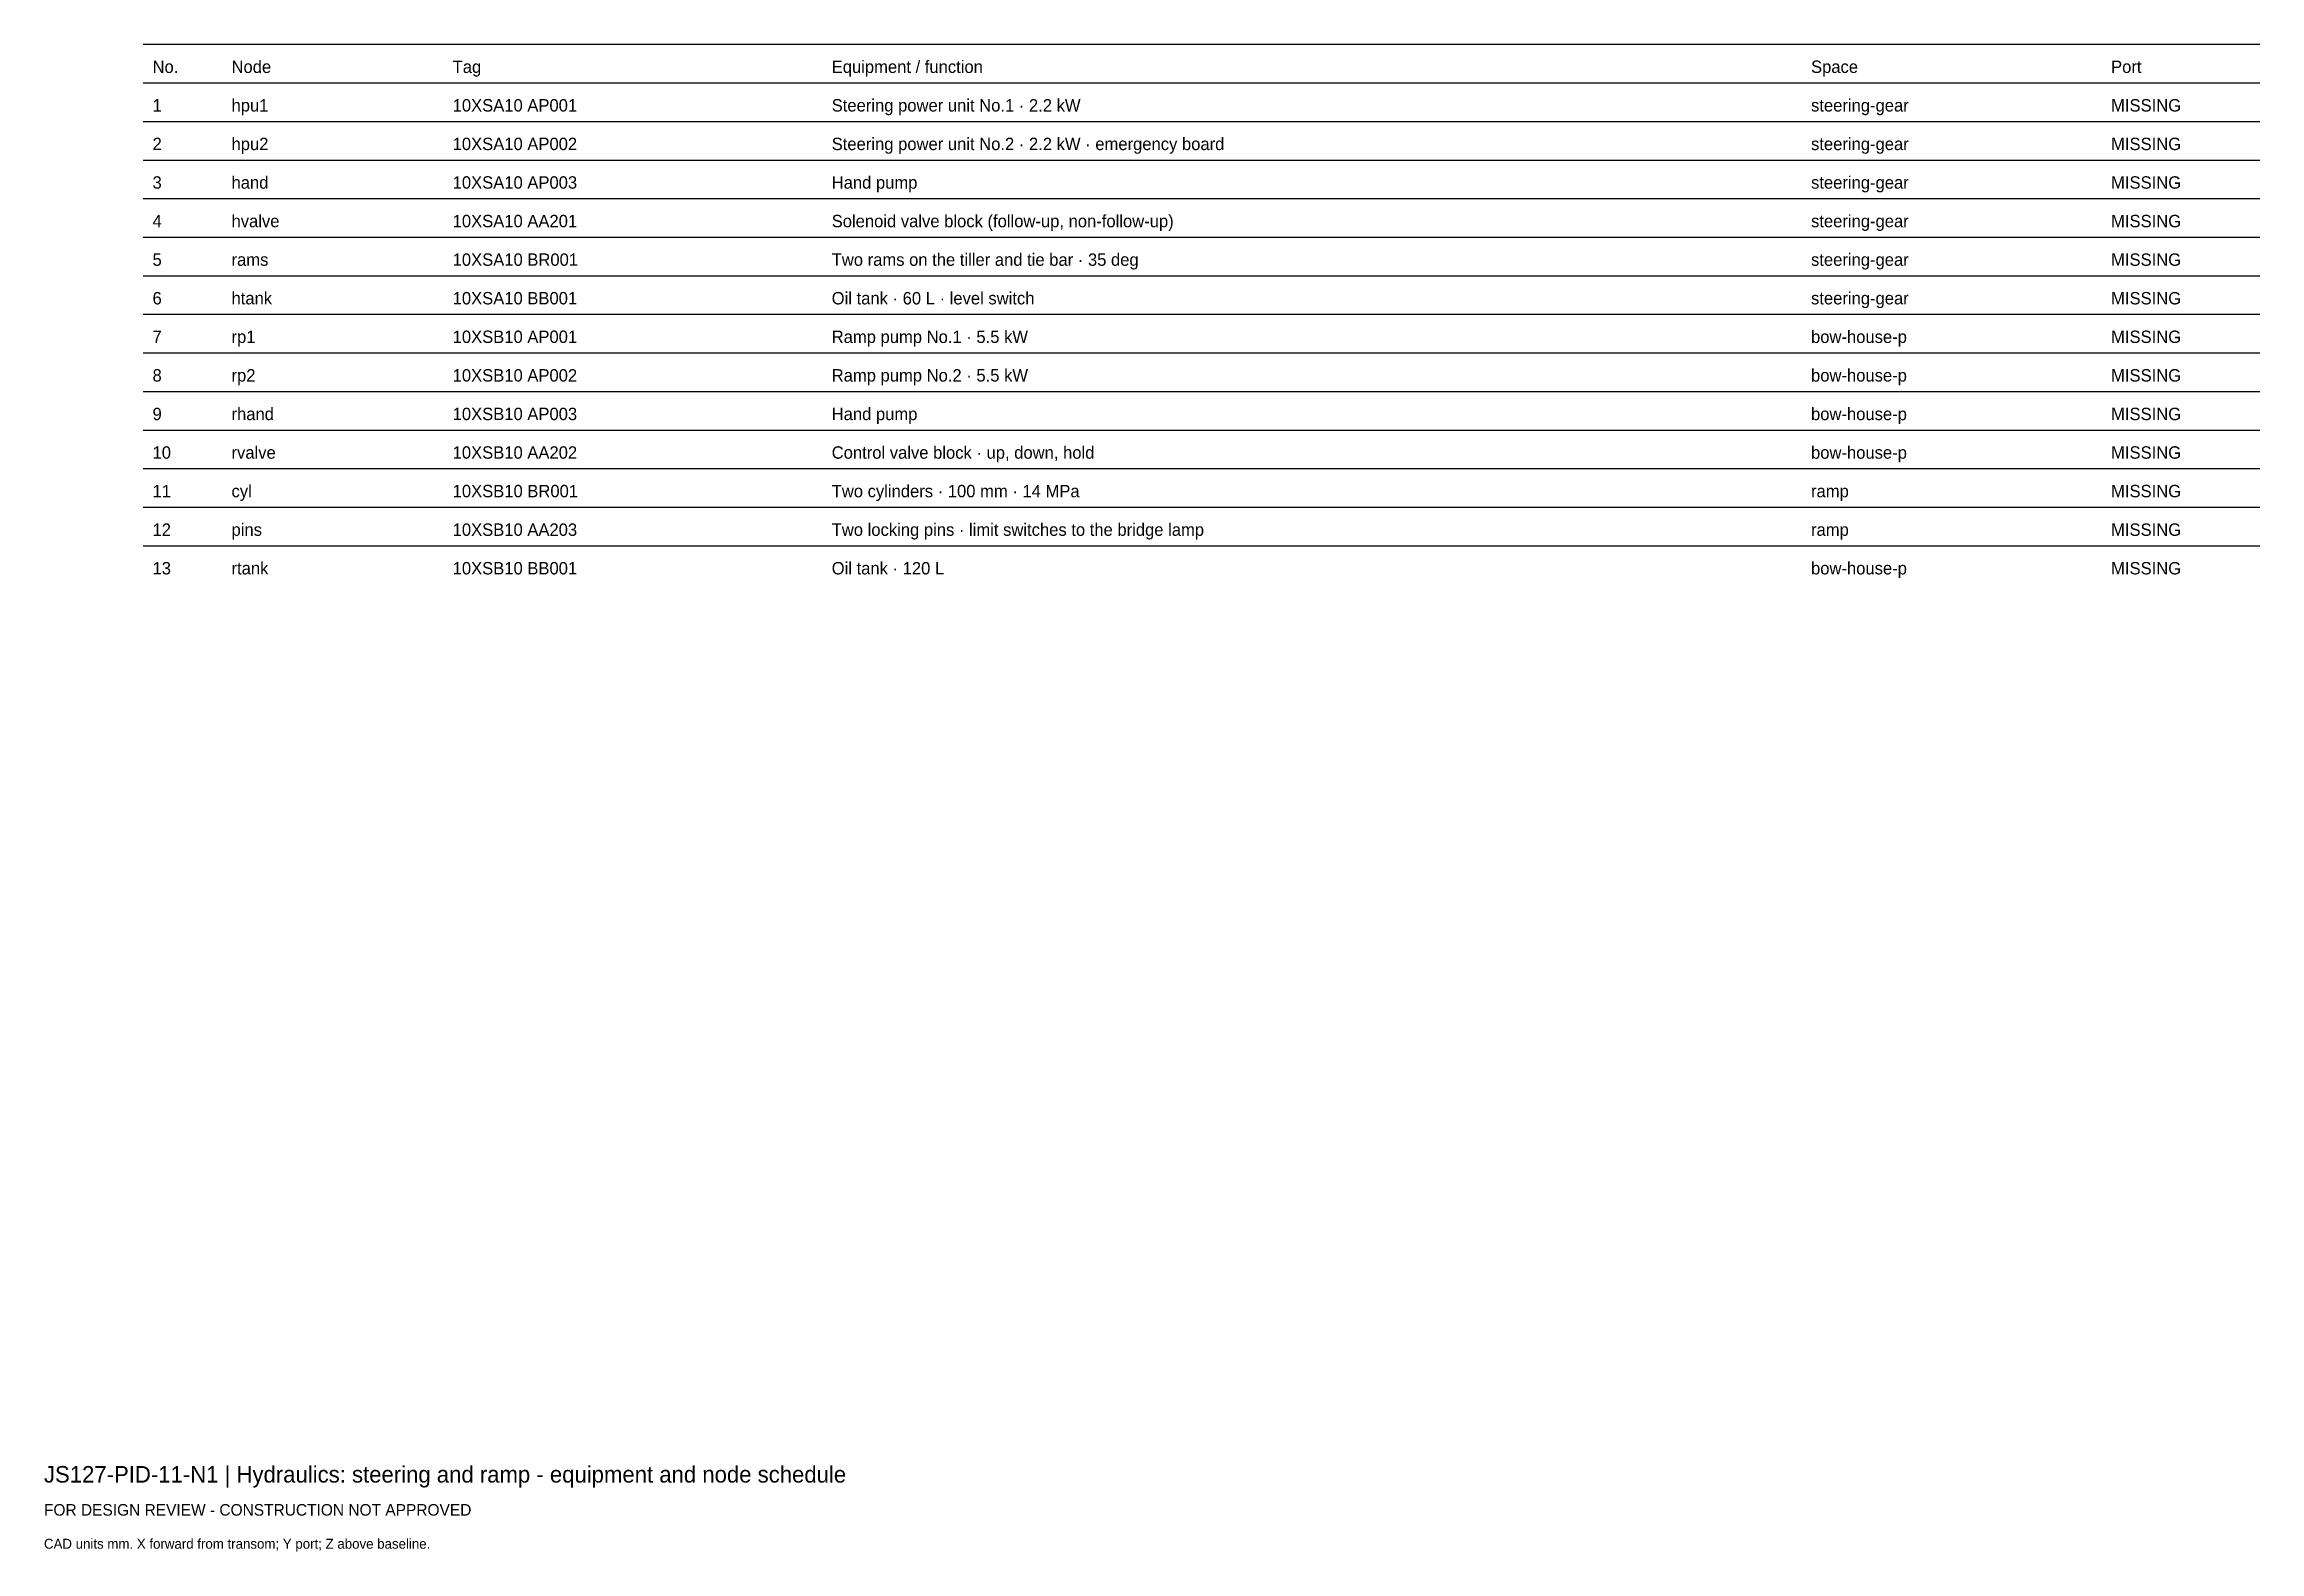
# Model space of a CAD drawing. Header units: millimetres. Extents: x 0 to 402, y -25 to 249.
import ezdxf

# ---------------------------------------------------------------- set-up
doc = ezdxf.new("R2010")
doc.units = ezdxf.units.MM
doc.layers.add('ANNOTATION', color=7, linetype='Continuous')
doc.layers.add('GEOMETRY', color=7, linetype='Continuous')

msp = doc.modelspace()

# ---------------------------------------------------------------- linework, layer by layer
at = {"layer": 'GEOMETRY'}
for p, q in [((18, 249), (402, 249)), ((18, 242), (402, 242)), ((18, 235), (402, 235)), ((18, 228), (402, 228)), ((18, 221), (402, 221)), ((18, 214), (402, 214)), ((18, 207), (402, 207)), ((18, 200), (402, 200)), ((18, 193), (402, 193)), ((18, 186), (402, 186)), ((18, 179), (402, 179)), ((18, 172), (402, 172)), ((18, 165), (402, 165)), ((18, 158), (402, 158))]:
    msp.add_line(p, q, dxfattribs=at)

# ---------------------------------------------------------------- texts
at = {"layer": 'ANNOTATION'}
for s, height, p in [('No.', 2.25, (19.7, 243.8)), ('Node', 2.25, (34.03, 243.8)), ('Tag', 2.25, (74.15, 243.8)), ('Equipment / function', 2.25, (142.92, 243.8)), ('Space', 2.25, (320.6, 243.8)), ('Port', 2.25, (375.04, 243.8)), ('1', 2.25, (19.7, 236.8)), ('hpu1', 2.25, (34.03, 236.8)), ('10XSA10 AP001', 2.25, (74.15, 236.8)), ('Steering power unit No.1 · 2.2 kW', 2.25, (142.92, 236.8)), ('steering-gear', 2.25, (320.6, 236.8)), ('MISSING', 2.25, (375.04, 236.8)), ('2', 2.25, (19.7, 229.8)), ('hpu2', 2.25, (34.03, 229.8)), ('10XSA10 AP002', 2.25, (74.15, 229.8)), ('Steering power unit No.2 · 2.2 kW · emergency board', 2.25, (142.92, 229.8)), ('steering-gear', 2.25, (320.6, 229.8)), ('MISSING', 2.25, (375.04, 229.8)), ('hand', 2.25, (34.03, 222.8)), ('Hand pump', 2.25, (142.92, 222.8)), ('steering-gear', 2.25, (320.6, 222.8)), ('3', 2.25, (19.7, 222.8)), ('10XSA10 AP003', 2.25, (74.15, 222.8)), ('MISSING', 2.25, (375.04, 222.8)), ('4', 2.25, (19.7, 215.8)), ('hvalve', 2.25, (34.03, 215.8)), ('10XSA10 AA201', 2.25, (74.15, 215.8)), ('Solenoid valve block (follow-up, non-follow-up)', 2.25, (142.92, 215.8)), ('steering-gear', 2.25, (320.6, 215.8)), ('MISSING', 2.25, (375.04, 215.8)), ('5', 2.25, (19.7, 208.8)), ('rams', 2.25, (34.03, 208.8)), ('10XSA10 BR001', 2.25, (74.15, 208.8)), ('Two rams on the tiller and tie bar · 35 deg ', 2.25, (142.92, 208.8)), ('steering-gear', 2.25, (320.6, 208.8)), ('MISSING', 2.25, (375.04, 208.8)), ('6', 2.25, (19.7, 201.8)), ('htank', 2.25, (34.03, 201.8)), ('10XSA10 BB001', 2.25, (74.15, 201.8)), ('Oil tank · 60 L · level switch', 2.25, (142.92, 201.8)), ('steering-gear', 2.25, (320.6, 201.8)), ('MISSING', 2.25, (375.04, 201.8)), ('7', 2.25, (19.7, 194.8)), ('rp1', 2.25, (34.03, 194.8)), ('10XSB10 AP001', 2.25, (74.15, 194.8)), ('Ramp pump No.1 · 5.5 kW', 2.25, (142.92, 194.8)), ('bow-house-p', 2.25, (320.6, 194.8)), ('MISSING', 2.25, (375.04, 194.8)), ('8', 2.25, (19.7, 187.8)), ('rp2', 2.25, (34.03, 187.8)), ('10XSB10 AP002', 2.25, (74.15, 187.8)), ('Ramp pump No.2 · 5.5 kW', 2.25, (142.92, 187.8)), ('bow-house-p', 2.25, (320.6, 187.8)), ('MISSING', 2.25, (375.04, 187.8)), ('9', 2.25, (19.7, 180.8)), ('rhand', 2.25, (34.03, 180.8)), ('10XSB10 AP003', 2.25, (74.15, 180.8)), ('Hand pump', 2.25, (142.92, 180.8)), ('bow-house-p', 2.25, (320.6, 180.8)), ('MISSING', 2.25, (375.04, 180.8)), ('10', 2.25, (19.7, 173.8)), ('rvalve', 2.25, (34.03, 173.8)), ('10XSB10 AA202', 2.25, (74.15, 173.8)), ('Control valve block · up, down, hold', 2.25, (142.92, 173.8)), ('bow-house-p', 2.25, (320.6, 173.8)), ('MISSING', 2.25, (375.04, 173.8)), ('11', 2.25, (19.7, 166.8)), ('cyl', 2.25, (34.03, 166.8)), ('10XSB10 BR001', 2.25, (74.15, 166.8)), ('Two cylinders · 100 mm · 14 MPa', 2.25, (142.92, 166.8)), ('MISSING', 2.25, (375.04, 166.8)), ('ramp', 2.25, (320.6, 166.8)), ('12', 2.25, (19.7, 159.8)), ('pins', 2.25, (34.03, 159.8)), ('10XSB10 AA203', 2.25, (74.15, 159.8)), ('Two locking pins · limit switches to the bridge lamp', 2.25, (142.92, 159.8)), ('ramp', 2.25, (320.6, 159.8)), ('MISSING', 2.25, (375.04, 159.8)), ('13', 2.25, (19.7, 152.8)), ('rtank', 2.25, (34.03, 152.8)), ('10XSB10 BB001', 2.25, (74.15, 152.8)), ('Oil tank · 120 L', 2.25, (142.92, 152.8)), ('bow-house-p', 2.25, (320.6, 152.8)), ('MISSING', 2.25, (375.04, 152.8)), ('JS127-PID-11-N1 | Hydraulics: steering and ramp - equipment and node schedule', 3, (0, -12)), ('FOR DESIGN REVIEW - CONSTRUCTION NOT APPROVED', 2.1, (0, -18)), ('CAD units mm. X forward from transom; Y port; Z above baseline.', 1.8, (0, -24))]:
    msp.add_text(s, height=height, dxfattribs=at).set_placement(p)

doc.saveas('drawing.dxf')
